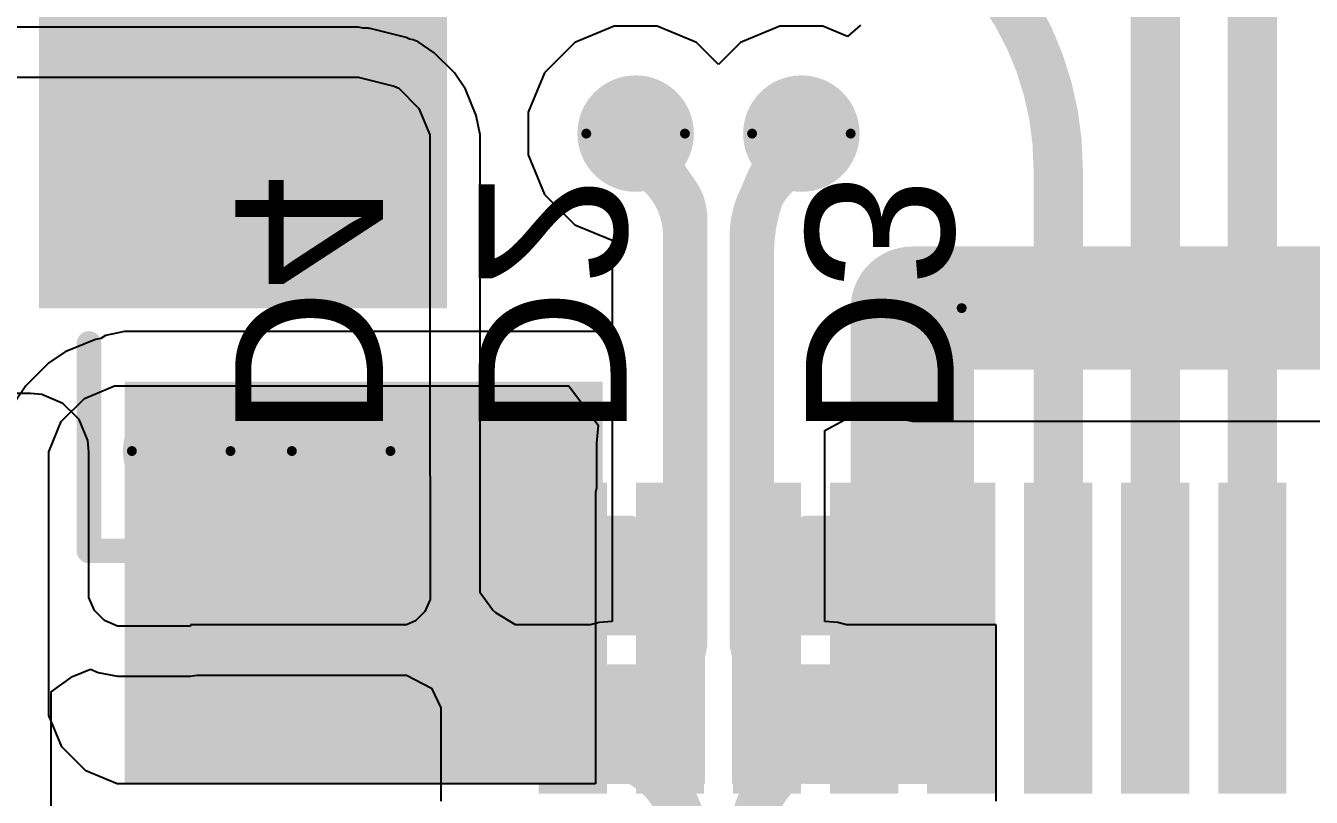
# Model space of a CAD drawing. Header units: inches. Extents: x -0.05 to 7.01, y -0.08 to 1.98.
# Drawn here: x 0.3116 to 0.5723, y 0.5979 to 0.7545 of the extents above; entities that cross this region are included whole.
import ezdxf

# ---------------------------------------------------------------- set-up
doc = ezdxf.new("R2010")
doc.units = ezdxf.units.IN
doc.header["$MEASUREMENT"] = 0
for name, color, linetype in [('Bottom Layer', 5, 'Continuous'), ('Bottom Overlay', 54, 'Continuous'), ('Bottom Paste', 16, 'Continuous'), ('Bottom Solder', 6, 'Continuous'), ('Drill Drawing', 1, 'Continuous'), ('Top Layer', 1, 'Continuous'), ('Top Overlay', 2, 'Continuous'), ('Top Paste', 8, 'Continuous'), ('Top Solder', 216, 'Continuous'), ('Via Holes', 16, 'Continuous')]:
    doc.layers.add(name, color=color, linetype=linetype)
doc.styles.add('Arial', font='', dxfattribs={"height": 0.2})
doc.styles.get('Arial').set_extended_font_data('Arial')

# ---------------------------------------------------------------- blocks, each defined once
blk = doc.blocks.new('HX0_5_10P_XJH2_0_043_2')
at = {"layer": 'Top Layer'}
for points in [[(-0.0541333, 0.080709), (-0.0442903, 0.080709), (-0.0442903, 0.021654), (-0.0541333, 0.021654)], [(-0.0344481, 0.0807089), (-0.0246051, 0.0807089), (-0.0246051, 0.0216539), (-0.0344481, 0.0216539)], [(-0.0147631, 0.0807089), (-0.0049201, 0.0807089), (-0.0049201, 0.0216539), (-0.0147631, 0.0216539)], [(0.0049218, 0.080709), (0.0147648, 0.080709), (0.0147648, 0.021654), (0.0049218, 0.021654)], [(0.0246069, 0.080709), (0.0344499, 0.080709), (0.0344499, 0.021654), (0.0246069, 0.021654)], [(0.0442919, 0.080709), (0.0541349, 0.080709), (0.0541349, 0.021654), (0.0442919, 0.021654)], [(0.0639769, 0.0807089), (0.0738199, 0.0807089), (0.0738199, 0.0216539), (0.0639769, 0.0216539)], [(0.0836619, 0.0807089), (0.0935049, 0.0807089), (0.0935049, 0.0216539), (0.0836619, 0.0216539)], [(0.1161395, -0.017717), (0.1948795, -0.017717), (0.1948795, -0.084646), (0.1161395, -0.084646)]]:
    blk.add_hatch(color=1, dxfattribs=at).paths.add_polyline_path(points)
at = {"layer": 'Top Paste'}
for points in [[(-0.0541333, 0.080709), (-0.0442903, 0.080709), (-0.0442903, 0.021654), (-0.0541333, 0.021654)], [(-0.0344481, 0.0807089), (-0.0246051, 0.0807089), (-0.0246051, 0.0216539), (-0.0344481, 0.0216539)], [(-0.0147631, 0.0807089), (-0.0049201, 0.0807089), (-0.0049201, 0.0216539), (-0.0147631, 0.0216539)], [(0.0049218, 0.080709), (0.0147648, 0.080709), (0.0147648, 0.021654), (0.0049218, 0.021654)], [(0.0246069, 0.080709), (0.0344499, 0.080709), (0.0344499, 0.021654), (0.0246069, 0.021654)], [(0.0442919, 0.080709), (0.0541349, 0.080709), (0.0541349, 0.021654), (0.0442919, 0.021654)], [(0.0639769, 0.0807089), (0.0738199, 0.0807089), (0.0738199, 0.0216539), (0.0639769, 0.0216539)], [(0.0836619, 0.0807089), (0.0935049, 0.0807089), (0.0935049, 0.0216539), (0.0836619, 0.0216539)], [(0.1161395, -0.017717), (0.1948795, -0.017717), (0.1948795, -0.084646), (0.1161395, -0.084646)]]:
    blk.add_hatch(color=8, dxfattribs=at).paths.add_polyline_path(points)
at = {"layer": 'Top Solder'}
for points in [[(-0.0561333, 0.082709), (-0.0422903, 0.082709), (-0.0422903, 0.019654), (-0.0561333, 0.019654)], [(-0.0364481, 0.0827089), (-0.0226051, 0.0827089), (-0.0226051, 0.0196539), (-0.0364481, 0.0196539)], [(-0.0167631, 0.0827089), (-0.0029201, 0.0827089), (-0.0029201, 0.0196539), (-0.0167631, 0.0196539)], [(0.0029218, 0.082709), (0.0167648, 0.082709), (0.0167648, 0.019654), (0.0029218, 0.019654)], [(0.0226069, 0.082709), (0.0364499, 0.082709), (0.0364499, 0.019654), (0.0226069, 0.019654)], [(0.0422919, 0.082709), (0.0561349, 0.082709), (0.0561349, 0.019654), (0.0422919, 0.019654)], [(0.0619769, 0.0827089), (0.0758199, 0.0827089), (0.0758199, 0.0196539), (0.0619769, 0.0196539)], [(0.0816619, 0.0827089), (0.0955049, 0.0827089), (0.0955049, 0.0196539), (0.0816619, 0.0196539)], [(0.1141395, -0.015717), (0.1968795, -0.015717), (0.1968795, -0.086646), (0.1141395, -0.086646)]]:
    blk.add_hatch(color=216, dxfattribs=at).paths.add_polyline_path(points)
at = {"layer": 'Top Overlay'}
for points in [[(0.1161396, 0.0571816, 0.01, 0.01, 0), (0.1101394, 0.0511814, 0.01, 0.01, 0)], [(0.1161396, 0.0571816, 0.01, 0.01, 0), (0.1161396, 0.0451814, 0.01, 0.01, 0)], [(0.1161396, 0.0451814, 0.01, 0.01, 0), (0.1101394, 0.0511814, 0.01, 0.01, 0)], [(0.1867285, 0.0334625, 0.005, 0.005, 0), (0.1045745, 0.0334625, 0.005, 0.005, 0)], [(0.1867285, 0.0334625, 0.005, 0.005, 0), (0.1867285, -0.0086175, 0.005, 0.005, 0)]]:
    blk.add_lwpolyline(points, format="xyseb", dxfattribs=at)
for points in [[(0.1136396, 0.0571816, 0.005, 0.005, 1), (0.1186396, 0.0571816, 0.005, 0.005, 1)], [(0.1136396, 0.0571816, 0.005, 0.005, 1), (0.1186396, 0.0571816, 0.005, 0.005, 1)], [(0.1076394, 0.0511814, 0.005, 0.005, 1), (0.1126394, 0.0511814, 0.005, 0.005, 1)], [(0.1076394, 0.0511814, 0.005, 0.005, 1), (0.1126394, 0.0511814, 0.005, 0.005, 1)], [(0.1136396, 0.0451814, 0.005, 0.005, 1), (0.1186396, 0.0451814, 0.005, 0.005, 1)], [(0.1136396, 0.0451814, 0.005, 0.005, 1), (0.1186396, 0.0451814, 0.005, 0.005, 1)], [(0.1033245, 0.0334625, 0.0025, 0.0025, 1), (0.1058245, 0.0334625, 0.0025, 0.0025, 1)], [(0.1854785, 0.0334625, 0.0025, 0.0025, 1), (0.1879785, 0.0334625, 0.0025, 0.0025, 1)], [(0.1854785, 0.0334625, 0.0025, 0.0025, 1), (0.1879785, 0.0334625, 0.0025, 0.0025, 1)], [(0.1854785, -0.0086175, 0.0025, 0.0025, 1), (0.1879785, -0.0086175, 0.0025, 0.0025, 1)]]:
    blk.add_lwpolyline(points, format="xyseb", close=True, dxfattribs=at)
blk = doc.blocks.new('DFN1006_2L__B__D____________B_11')
at = {"layer": 'Bottom Layer'}
for points in [[(-0.020669, 0.0137795), (-0.004921, 0.0137795), (-0.004921, -0.0137795), (-0.020669, -0.0137795)], [(0.0049211, 0.0137795), (0.0206691, 0.0137795), (0.0206691, -0.0137795), (0.0049211, -0.0137795)]]:
    blk.add_hatch(color=5, dxfattribs=at).paths.add_polyline_path(points)
at = {"layer": 'Bottom Paste'}
for points in [[(-0.020669, 0.0137795), (-0.004921, 0.0137795), (-0.004921, -0.0137795), (-0.020669, -0.0137795)], [(0.0049211, 0.0137795), (0.0206691, 0.0137795), (0.0206691, -0.0137795), (0.0049211, -0.0137795)]]:
    blk.add_hatch(color=16, dxfattribs=at).paths.add_polyline_path(points)
at = {"layer": 'Bottom Solder'}
for points in [[(-0.022669, 0.0157795), (-0.002921, 0.0157795), (-0.002921, -0.0157795), (-0.022669, -0.0157795)], [(0.0029211, 0.0157795), (0.0226691, 0.0157795), (0.0226691, -0.0157795), (0.0029211, -0.0157795)]]:
    blk.add_hatch(color=6, dxfattribs=at).paths.add_polyline_path(points)
at = {"layer": 'Bottom Overlay'}
for points in [[(-0.0208001, 0.018471, 0.005, 0.005, 0), (-0.024738, 0.014533, 0.005, 0.005, 0)], [(-0.0208001, 0.018471, 0.005, 0.005, 0), (-0.01, 0.018471, 0.005, 0.005, 0)], [(0.0099999, 0.018471, 0.005, 0.005, 0), (0.0208, 0.018471, 0.005, 0.005, 0)], [(0.0208, 0.018471, 0.005, 0.005, 0), (0.0247381, 0.014533, 0.005, 0.005, 0)], [(-0.024738, 0.014533, 0.005, 0.005, 0), (-0.024738, -0.014533, 0.005, 0.005, 0)], [(0.0247381, 0.014533, 0.005, 0.005, 0), (0.0247381, -0.014533, 0.005, 0.005, 0)], [(-0.024738, -0.014533, 0.005, 0.005, 0), (-0.0208001, -0.018471, 0.005, 0.005, 0)], [(0.0247381, -0.014533, 0.005, 0.005, 0), (0.0208, -0.018471, 0.005, 0.005, 0)], [(-0.0208001, -0.018471, 0.005, 0.005, 0), (-0.0196201, -0.018471, 0.005, 0.005, 0)], [(-0.0196201, -0.018471, 0.005, 0.005, 0), (-0.01, -0.018471, 0.005, 0.005, 0)], [(0.0099999, -0.018471, 0.005, 0.005, 0), (0.01962, -0.018471, 0.005, 0.005, 0)], [(0.01962, -0.018471, 0.005, 0.005, 0), (0.0208, -0.018471, 0.005, 0.005, 0)]]:
    blk.add_lwpolyline(points, format="xyseb", dxfattribs=at)
for points in [[(-0.0220501, 0.018471, 0.0025, 0.0025, 1), (-0.0195501, 0.018471, 0.0025, 0.0025, 1)], [(-0.0220501, 0.018471, 0.0025, 0.0025, 1), (-0.0195501, 0.018471, 0.0025, 0.0025, 1)], [(-0.01125, 0.018471, 0.0025, 0.0025, 1), (-0.00875, 0.018471, 0.0025, 0.0025, 1)], [(0.0087499, 0.018471, 0.0025, 0.0025, 1), (0.0112499, 0.018471, 0.0025, 0.0025, 1)], [(0.01955, 0.018471, 0.0025, 0.0025, 1), (0.02205, 0.018471, 0.0025, 0.0025, 1)], [(0.01955, 0.018471, 0.0025, 0.0025, 1), (0.02205, 0.018471, 0.0025, 0.0025, 1)], [(-0.025988, 0.014533, 0.0025, 0.0025, 1), (-0.023488, 0.014533, 0.0025, 0.0025, 1)], [(-0.025988, 0.014533, 0.0025, 0.0025, 1), (-0.023488, 0.014533, 0.0025, 0.0025, 1)], [(0.0234881, 0.014533, 0.0025, 0.0025, 1), (0.0259881, 0.014533, 0.0025, 0.0025, 1)], [(0.0234881, 0.014533, 0.0025, 0.0025, 1), (0.0259881, 0.014533, 0.0025, 0.0025, 1)], [(-0.025988, -0.014533, 0.0025, 0.0025, 1), (-0.023488, -0.014533, 0.0025, 0.0025, 1)], [(-0.025988, -0.014533, 0.0025, 0.0025, 1), (-0.023488, -0.014533, 0.0025, 0.0025, 1)], [(0.0234881, -0.014533, 0.0025, 0.0025, 1), (0.0259881, -0.014533, 0.0025, 0.0025, 1)], [(0.0234881, -0.014533, 0.0025, 0.0025, 1), (0.0259881, -0.014533, 0.0025, 0.0025, 1)], [(-0.0220501, -0.018471, 0.0025, 0.0025, 1), (-0.0195501, -0.018471, 0.0025, 0.0025, 1)], [(-0.0220501, -0.018471, 0.0025, 0.0025, 1), (-0.0195501, -0.018471, 0.0025, 0.0025, 1)], [(-0.0208701, -0.018471, 0.0025, 0.0025, 1), (-0.0183701, -0.018471, 0.0025, 0.0025, 1)], [(-0.0208701, -0.018471, 0.0025, 0.0025, 1), (-0.0183701, -0.018471, 0.0025, 0.0025, 1)], [(-0.01125, -0.018471, 0.0025, 0.0025, 1), (-0.00875, -0.018471, 0.0025, 0.0025, 1)], [(0.0087499, -0.018471, 0.0025, 0.0025, 1), (0.0112499, -0.018471, 0.0025, 0.0025, 1)], [(0.01837, -0.018471, 0.0025, 0.0025, 1), (0.02087, -0.018471, 0.0025, 0.0025, 1)], [(0.01837, -0.018471, 0.0025, 0.0025, 1), (0.02087, -0.018471, 0.0025, 0.0025, 1)], [(0.01955, -0.018471, 0.0025, 0.0025, 1), (0.02205, -0.018471, 0.0025, 0.0025, 1)], [(0.01955, -0.018471, 0.0025, 0.0025, 1), (0.02205, -0.018471, 0.0025, 0.0025, 1)]]:
    blk.add_lwpolyline(points, format="xyseb", close=True, dxfattribs=at)
blk = doc.blocks.new('DFN1006_2L__B__D____________B_12')
at = {"layer": 'Bottom Layer'}
for points in [[(-0.020669, 0.0137795), (-0.004921, 0.0137795), (-0.004921, -0.0137795), (-0.020669, -0.0137795)], [(0.004921, 0.0137795), (0.020669, 0.0137795), (0.020669, -0.0137795), (0.004921, -0.0137795)]]:
    blk.add_hatch(color=5, dxfattribs=at).paths.add_polyline_path(points)
at = {"layer": 'Bottom Paste'}
for points in [[(-0.020669, 0.0137795), (-0.004921, 0.0137795), (-0.004921, -0.0137795), (-0.020669, -0.0137795)], [(0.004921, 0.0137795), (0.020669, 0.0137795), (0.020669, -0.0137795), (0.004921, -0.0137795)]]:
    blk.add_hatch(color=16, dxfattribs=at).paths.add_polyline_path(points)
at = {"layer": 'Bottom Solder'}
for points in [[(-0.022669, 0.0157795), (-0.002921, 0.0157795), (-0.002921, -0.0157795), (-0.022669, -0.0157795)], [(0.002921, 0.0157795), (0.022669, 0.0157795), (0.022669, -0.0157795), (0.002921, -0.0157795)]]:
    blk.add_hatch(color=6, dxfattribs=at).paths.add_polyline_path(points)
at = {"layer": 'Bottom Overlay'}
for points in [[(-0.024738, 0.014533, 0.005, 0.005, 0), (-0.0208, 0.018471, 0.005, 0.005, 0)], [(-0.01, 0.018471, 0.005, 0.005, 0), (-0.0208, 0.018471, 0.005, 0.005, 0)], [(0.0208, 0.018471, 0.005, 0.005, 0), (0.01, 0.018471, 0.005, 0.005, 0)], [(0.024738, 0.014533, 0.005, 0.005, 0), (0.0208, 0.018471, 0.005, 0.005, 0)], [(-0.024738, -0.014533, 0.005, 0.005, 0), (-0.024738, 0.014533, 0.005, 0.005, 0)], [(0.024738, -0.014533, 0.005, 0.005, 0), (0.024738, 0.014533, 0.005, 0.005, 0)], [(-0.0208, -0.018471, 0.005, 0.005, 0), (-0.024738, -0.014533, 0.005, 0.005, 0)], [(0.0208, -0.018471, 0.005, 0.005, 0), (0.024738, -0.014533, 0.005, 0.005, 0)], [(-0.01962, -0.018471, 0.005, 0.005, 0), (-0.0208, -0.018471, 0.005, 0.005, 0)], [(-0.01, -0.018471, 0.005, 0.005, 0), (-0.01962, -0.018471, 0.005, 0.005, 0)], [(0.01962, -0.018471, 0.005, 0.005, 0), (0.01, -0.018471, 0.005, 0.005, 0)], [(0.0208, -0.018471, 0.005, 0.005, 0), (0.01962, -0.018471, 0.005, 0.005, 0)]]:
    blk.add_lwpolyline(points, format="xyseb", dxfattribs=at)
for points in [[(-0.02205, 0.018471, 0.0025, 0.0025, 1), (-0.01955, 0.018471, 0.0025, 0.0025, 1)], [(-0.02205, 0.018471, 0.0025, 0.0025, 1), (-0.01955, 0.018471, 0.0025, 0.0025, 1)], [(-0.01125, 0.018471, 0.0025, 0.0025, 1), (-0.00875, 0.018471, 0.0025, 0.0025, 1)], [(0.00875, 0.018471, 0.0025, 0.0025, 1), (0.01125, 0.018471, 0.0025, 0.0025, 1)], [(0.01955, 0.018471, 0.0025, 0.0025, 1), (0.02205, 0.018471, 0.0025, 0.0025, 1)], [(0.01955, 0.018471, 0.0025, 0.0025, 1), (0.02205, 0.018471, 0.0025, 0.0025, 1)], [(-0.025988, 0.014533, 0.0025, 0.0025, 1), (-0.023488, 0.014533, 0.0025, 0.0025, 1)], [(-0.025988, 0.014533, 0.0025, 0.0025, 1), (-0.023488, 0.014533, 0.0025, 0.0025, 1)], [(0.023488, 0.014533, 0.0025, 0.0025, 1), (0.025988, 0.014533, 0.0025, 0.0025, 1)], [(0.023488, 0.014533, 0.0025, 0.0025, 1), (0.025988, 0.014533, 0.0025, 0.0025, 1)], [(-0.025988, -0.014533, 0.0025, 0.0025, 1), (-0.023488, -0.014533, 0.0025, 0.0025, 1)], [(-0.025988, -0.014533, 0.0025, 0.0025, 1), (-0.023488, -0.014533, 0.0025, 0.0025, 1)], [(0.023488, -0.014533, 0.0025, 0.0025, 1), (0.025988, -0.014533, 0.0025, 0.0025, 1)], [(0.023488, -0.014533, 0.0025, 0.0025, 1), (0.025988, -0.014533, 0.0025, 0.0025, 1)], [(-0.02205, -0.018471, 0.0025, 0.0025, 1), (-0.01955, -0.018471, 0.0025, 0.0025, 1)], [(-0.02205, -0.018471, 0.0025, 0.0025, 1), (-0.01955, -0.018471, 0.0025, 0.0025, 1)], [(-0.02087, -0.018471, 0.0025, 0.0025, 1), (-0.01837, -0.018471, 0.0025, 0.0025, 1)], [(-0.02087, -0.018471, 0.0025, 0.0025, 1), (-0.01837, -0.018471, 0.0025, 0.0025, 1)], [(-0.01125, -0.018471, 0.0025, 0.0025, 1), (-0.00875, -0.018471, 0.0025, 0.0025, 1)], [(0.00875, -0.018471, 0.0025, 0.0025, 1), (0.01125, -0.018471, 0.0025, 0.0025, 1)], [(0.01837, -0.018471, 0.0025, 0.0025, 1), (0.02087, -0.018471, 0.0025, 0.0025, 1)], [(0.01837, -0.018471, 0.0025, 0.0025, 1), (0.02087, -0.018471, 0.0025, 0.0025, 1)], [(0.01955, -0.018471, 0.0025, 0.0025, 1), (0.02205, -0.018471, 0.0025, 0.0025, 1)], [(0.01955, -0.018471, 0.0025, 0.0025, 1), (0.02205, -0.018471, 0.0025, 0.0025, 1)]]:
    blk.add_lwpolyline(points, format="xyseb", close=True, dxfattribs=at)
blk = doc.blocks.new('DFN1006_2L__B__D____________B_13')
at = {"layer": 'Bottom Layer'}
for points in [[(-0.020669, 0.0137795), (-0.004921, 0.0137795), (-0.004921, -0.0137795), (-0.020669, -0.0137795)], [(0.004921, 0.0137795), (0.020669, 0.0137795), (0.020669, -0.0137795), (0.004921, -0.0137795)]]:
    blk.add_hatch(color=5, dxfattribs=at).paths.add_polyline_path(points)
at = {"layer": 'Bottom Paste'}
for points in [[(-0.020669, 0.0137795), (-0.004921, 0.0137795), (-0.004921, -0.0137795), (-0.020669, -0.0137795)], [(0.004921, 0.0137795), (0.020669, 0.0137795), (0.020669, -0.0137795), (0.004921, -0.0137795)]]:
    blk.add_hatch(color=16, dxfattribs=at).paths.add_polyline_path(points)
at = {"layer": 'Bottom Solder'}
for points in [[(-0.022669, 0.0157795), (-0.002921, 0.0157795), (-0.002921, -0.0157795), (-0.022669, -0.0157795)], [(0.002921, 0.0157795), (0.022669, 0.0157795), (0.022669, -0.0157795), (0.002921, -0.0157795)]]:
    blk.add_hatch(color=6, dxfattribs=at).paths.add_polyline_path(points)
at = {"layer": 'Bottom Overlay'}
for points in [[(-0.024738, 0.014533, 0.005, 0.005, 0), (-0.0208, 0.018471, 0.005, 0.005, 0)], [(-0.01, 0.018471, 0.005, 0.005, 0), (-0.0208, 0.018471, 0.005, 0.005, 0)], [(0.0208, 0.018471, 0.005, 0.005, 0), (0.01, 0.018471, 0.005, 0.005, 0)], [(0.024738, 0.014533, 0.005, 0.005, 0), (0.0208, 0.018471, 0.005, 0.005, 0)], [(-0.024738, -0.014533, 0.005, 0.005, 0), (-0.024738, 0.014533, 0.005, 0.005, 0)], [(0.024738, -0.014533, 0.005, 0.005, 0), (0.024738, 0.014533, 0.005, 0.005, 0)], [(-0.0208, -0.018471, 0.005, 0.005, 0), (-0.024738, -0.014533, 0.005, 0.005, 0)], [(0.0208, -0.018471, 0.005, 0.005, 0), (0.024738, -0.014533, 0.005, 0.005, 0)], [(-0.01962, -0.018471, 0.005, 0.005, 0), (-0.0208, -0.018471, 0.005, 0.005, 0)], [(-0.01, -0.018471, 0.005, 0.005, 0), (-0.01962, -0.018471, 0.005, 0.005, 0)], [(0.01962, -0.018471, 0.005, 0.005, 0), (0.01, -0.018471, 0.005, 0.005, 0)], [(0.0208, -0.018471, 0.005, 0.005, 0), (0.01962, -0.018471, 0.005, 0.005, 0)]]:
    blk.add_lwpolyline(points, format="xyseb", dxfattribs=at)
for points in [[(-0.02205, 0.018471, 0.0025, 0.0025, 1), (-0.01955, 0.018471, 0.0025, 0.0025, 1)], [(-0.02205, 0.018471, 0.0025, 0.0025, 1), (-0.01955, 0.018471, 0.0025, 0.0025, 1)], [(-0.01125, 0.018471, 0.0025, 0.0025, 1), (-0.00875, 0.018471, 0.0025, 0.0025, 1)], [(0.00875, 0.018471, 0.0025, 0.0025, 1), (0.01125, 0.018471, 0.0025, 0.0025, 1)], [(0.01955, 0.018471, 0.0025, 0.0025, 1), (0.02205, 0.018471, 0.0025, 0.0025, 1)], [(0.01955, 0.018471, 0.0025, 0.0025, 1), (0.02205, 0.018471, 0.0025, 0.0025, 1)], [(-0.025988, 0.014533, 0.0025, 0.0025, 1), (-0.023488, 0.014533, 0.0025, 0.0025, 1)], [(-0.025988, 0.014533, 0.0025, 0.0025, 1), (-0.023488, 0.014533, 0.0025, 0.0025, 1)], [(0.023488, 0.014533, 0.0025, 0.0025, 1), (0.025988, 0.014533, 0.0025, 0.0025, 1)], [(0.023488, 0.014533, 0.0025, 0.0025, 1), (0.025988, 0.014533, 0.0025, 0.0025, 1)], [(-0.025988, -0.014533, 0.0025, 0.0025, 1), (-0.023488, -0.014533, 0.0025, 0.0025, 1)], [(-0.025988, -0.014533, 0.0025, 0.0025, 1), (-0.023488, -0.014533, 0.0025, 0.0025, 1)], [(0.023488, -0.014533, 0.0025, 0.0025, 1), (0.025988, -0.014533, 0.0025, 0.0025, 1)], [(0.023488, -0.014533, 0.0025, 0.0025, 1), (0.025988, -0.014533, 0.0025, 0.0025, 1)], [(-0.02205, -0.018471, 0.0025, 0.0025, 1), (-0.01955, -0.018471, 0.0025, 0.0025, 1)], [(-0.02205, -0.018471, 0.0025, 0.0025, 1), (-0.01955, -0.018471, 0.0025, 0.0025, 1)], [(-0.02087, -0.018471, 0.0025, 0.0025, 1), (-0.01837, -0.018471, 0.0025, 0.0025, 1)], [(-0.02087, -0.018471, 0.0025, 0.0025, 1), (-0.01837, -0.018471, 0.0025, 0.0025, 1)], [(-0.01125, -0.018471, 0.0025, 0.0025, 1), (-0.00875, -0.018471, 0.0025, 0.0025, 1)], [(0.00875, -0.018471, 0.0025, 0.0025, 1), (0.01125, -0.018471, 0.0025, 0.0025, 1)], [(0.01837, -0.018471, 0.0025, 0.0025, 1), (0.02087, -0.018471, 0.0025, 0.0025, 1)], [(0.01837, -0.018471, 0.0025, 0.0025, 1), (0.02087, -0.018471, 0.0025, 0.0025, 1)], [(0.01955, -0.018471, 0.0025, 0.0025, 1), (0.02205, -0.018471, 0.0025, 0.0025, 1)], [(0.01955, -0.018471, 0.0025, 0.0025, 1), (0.02205, -0.018471, 0.0025, 0.0025, 1)]]:
    blk.add_lwpolyline(points, format="xyseb", close=True, dxfattribs=at)

msp = doc.modelspace()

# ---------------------------------------------------------------- hatches: boundary and pattern name
at = {"layer": 'Bottom Layer'}
h = msp.add_hatch(color=5, dxfattribs=at)
edge = h.paths.add_edge_path()
edge.add_arc((0.4352721, 0.73258), 0.011811, 0, 360)
h = msp.add_hatch(color=5, dxfattribs=at)
edge = h.paths.add_edge_path()
edge.add_arc((0.4688941, 0.73258), 0.011811, 0, 360)
h = msp.add_hatch(color=5, dxfattribs=at)
edge = h.paths.add_edge_path()
edge.add_arc((0.491401, 0.6971777), 0.011811, 0, 360)
h = msp.add_hatch(color=5, dxfattribs=at)
edge = h.paths.add_edge_path()
edge.add_arc((0.3431148, 0.6681814), 0.011811, 0, 360)
h = msp.add_hatch(color=5, dxfattribs=at)
edge = h.paths.add_edge_path()
edge.add_arc((0.3755564, 0.6681814), 0.011811, 0, 360)
at = {"layer": 'Top Layer'}
h = msp.add_hatch(color=1, dxfattribs=at)
edge = h.paths.add_edge_path()
edge.add_arc((0.4352721, 0.73258), 0.011811, 0, 360)
h = msp.add_hatch(color=1, dxfattribs=at)
edge = h.paths.add_edge_path()
edge.add_arc((0.4688941, 0.73258), 0.011811, 0, 360)
h = msp.add_hatch(color=1, dxfattribs=at)
edge = h.paths.add_edge_path()
edge.add_arc((0.491401, 0.6971777), 0.011811, 0, 360)
for points in [[(0.3316304, 0.6006896), (0.4285748, 0.6006896), (0.4285748, 0.682223), (0.3316304, 0.682223)], [(0.416518, 0.6006896), (0.4285748, 0.6006896), (0.4285748, 0.6597446), (0.416518, 0.6597446)], [(0.4373191, 0.6006896), (0.4493355, 0.6006896), (0.4493355, 0.6597446), (0.4373191, 0.6597446)], [(0.4373191, 0.6006896), (0.4471621, 0.6006896), (0.4471621, 0.6597446), (0.4373191, 0.6597446)], [(0.4668471, 0.6597445), (0.4548307, 0.6597445), (0.4548307, 0.6006895), (0.4668471, 0.6006895)], [(0.4816107, 0.6006895), (0.5012957, 0.6006895), (0.5012957, 0.6462169), (0.4816107, 0.6462169)]]:
    msp.add_hatch(color=1, dxfattribs=at).paths.add_polyline_path(points)
h = msp.add_hatch(color=1, dxfattribs=at)
edge = h.paths.add_edge_path()
edge.add_arc((0.3431148, 0.6681814), 0.011811, 0, 360)
h = msp.add_hatch(color=1, dxfattribs=at)
edge = h.paths.add_edge_path()
edge.add_arc((0.3755564, 0.6681814), 0.011811, 0, 360)
at = {"layer": 'Via Holes'}
h = msp.add_hatch(color=7, dxfattribs=at)
edge = h.paths.add_edge_path()
edge.add_arc((0.4352721, 0.73258), 0.0059055, 0, 360)
h = msp.add_hatch(color=7, dxfattribs=at)
edge = h.paths.add_edge_path()
edge.add_arc((0.4688941, 0.73258), 0.0059055, 0, 360)
h = msp.add_hatch(color=7, dxfattribs=at)
edge = h.paths.add_edge_path()
edge.add_arc((0.491401, 0.6971777), 0.0059055, 0, 360)
h = msp.add_hatch(color=7, dxfattribs=at)
edge = h.paths.add_edge_path()
edge.add_arc((0.3431148, 0.6681814), 0.0059055, 0, 360)
h = msp.add_hatch(color=7, dxfattribs=at)
edge = h.paths.add_edge_path()
edge.add_arc((0.3755564, 0.6681814), 0.0059055, 0, 360)

# ---------------------------------------------------------------- linework, layer by layer
at = {"layer": 'Bottom Layer'}
for p, q in [((0.3789997, 0.7541959), (0.246612, 0.7541959)), ((0.3799898, 0.753999), (0.3789997, 0.7541959)), ((0.3809993, 0.7539979), (0.3799898, 0.753999)), ((0.3812251, 0.7539041), (0.3809993, 0.7539979)), ((0.3814694, 0.7538923), (0.3812251, 0.7539041)), ((0.3887495, 0.7520754), (0.3814694, 0.7538923)), ((0.4309336, 0.754391), (0.4229172, 0.7510705)), ((0.4396106, 0.754391), (0.4309336, 0.754391)), ((0.447627, 0.7510705), (0.4396106, 0.754391)), ((0.4645556, 0.754391), (0.4565392, 0.7510705)), ((0.4732326, 0.754391), (0.4645556, 0.754391)), ((0.478266, 0.7523061), (0.4732326, 0.754391)), ((0.4808621, 0.7545474), (0.478266, 0.7523061)), ((0.3894371, 0.7517509), (0.3887495, 0.7520754)), ((0.3901823, 0.7516027), (0.3894371, 0.7517509)), ((0.3911428, 0.7512049), (0.3901823, 0.7516027)), ((0.3944506, 0.7489947), (0.3911428, 0.7512049)), ((0.4229172, 0.7510705), (0.4167816, 0.7449349)), ((0.4520831, 0.7466144), (0.447627, 0.7510705)), ((0.4565392, 0.7510705), (0.4520831, 0.7466144)), ((0.3985432, 0.7449021), (0.3944506, 0.7489947)), ((0.246612, 0.744), (0.3789997, 0.744)), ((0.3789997, 0.744), (0.3789999, 0.7439997)), ((0.3789999, 0.7439997), (0.379, 0.7439998)), ((0.379, 0.7439998), (0.3790005, 0.7439998)), ((0.3790005, 0.7439998), (0.3862806, 0.7421829)), ((0.4007533, 0.7415944), (0.3985432, 0.7449021)), ((0.4167816, 0.7449349), (0.4134611, 0.7369185)), ((0.3862806, 0.7421829), (0.387241, 0.7417851)), ((0.387241, 0.7417851), (0.3913335, 0.7376926)), ((0.4029682, 0.7362469), (0.4007533, 0.7415944)), ((0.3913335, 0.7376926), (0.3935483, 0.7323454)), ((0.4037442, 0.7323453), (0.4029682, 0.7362469)), ((0.4134611, 0.7369185), (0.4134611, 0.7282415)), ((0.3935483, 0.7323454), (0.3935482, 0.7294515)), ((0.4037441, 0.7294511), (0.4037442, 0.7323453)), ((0.3935482, 0.7294515), (0.3935484, 0.6867789)), ((0.4037443, 0.6867842), (0.4037441, 0.7294511)), ((0.4134611, 0.7282415), (0.4167816, 0.7202251)), ((0.4167816, 0.7202251), (0.4229172, 0.7140895)), ((0.4229172, 0.7140895), (0.430549, 0.7109283)), ((0.430549, 0.7109283), (0.430549, 0.6335759)), ((0.3935484, 0.6867789), (0.3935732, 0.6394262)), ((0.4037691, 0.6394316), (0.4037443, 0.6867842)), ((0.3125266, 0.6798596), (0.2496729, 0.6798598)), ((0.3148451, 0.6796314), (0.3125266, 0.6798596)), ((0.319129, 0.677857), (0.3148451, 0.6796314)), ((0.3218673, 0.6751188), (0.319129, 0.677857)), ((0.4736172, 0.6723784), (0.4816172, 0.6766545)), ((0.4816172, 0.6766545), (0.4826219, 0.6759832)), ((0.4826219, 0.6759832), (0.491401, 0.6742369)), ((0.3224078, 0.6745785), (0.3218673, 0.6751188)), ((0.3224084, 0.6745766), (0.3224078, 0.6745785)), ((0.3241822, 0.6702944), (0.3224084, 0.6745766)), ((0.491401, 0.6742369), (0.9023364, 0.6742369)), ((0.3244101, 0.6679782), (0.3241822, 0.6702944)), ((0.4736172, 0.6335759), (0.4736172, 0.6723784)), ((0.3244108, 0.667976), (0.3244101, 0.6679782)), ((0.3244105, 0.6679758), (0.3244108, 0.667976)), ((0.3244105, 0.6384595), (0.3244105, 0.6679758)), ((0.3935732, 0.6394262), (0.3935732, 0.6380834)), ((0.4062161, 0.6359335), (0.4037691, 0.6394316)), ((0.3255096, 0.6358059), (0.3244105, 0.6384595)), ((0.3935732, 0.6380834), (0.3925455, 0.6356024)), ((0.3275406, 0.6337749), (0.3255096, 0.6358059)), ((0.3301942, 0.6326758), (0.3275406, 0.6337749)), ((0.3906465, 0.6337034), (0.388779, 0.6329299)), ((0.3925455, 0.6356024), (0.3906465, 0.6337034)), ((0.4068966, 0.6353356), (0.4062161, 0.6359335)), ((0.4109008, 0.63293), (0.4068966, 0.6353356)), ((0.430549, 0.6335759), (0.4278884, 0.6334052)), ((0.4762778, 0.6334052), (0.4736172, 0.6335759)), ((0.3449965, 0.6326758), (0.3301942, 0.6326758)), ((0.388779, 0.6329299), (0.3449965, 0.6329299)), ((0.3449965, 0.6329299), (0.3449965, 0.6326758)), ((0.4261052, 0.63293), (0.4109008, 0.63293)), ((0.4278884, 0.6334052), (0.4261052, 0.63293)), ((0.478061, 0.63293), (0.4762778, 0.6334052)), ((0.5083902, 0.63293), (0.478061, 0.63293)), ((0.5083902, 0.597182), (0.5083902, 0.63293)), ((0.3210416, 0.6224695), (0.3247377, 0.6238999)), ((0.3247377, 0.6238999), (0.3262926, 0.6232559)), ((0.3262926, 0.6232559), (0.3301942, 0.6224799)), ((0.3167377, 0.6193447), (0.3210416, 0.6224695)), ((0.3301942, 0.6224799), (0.3449965, 0.6224799)), ((0.3449965, 0.6224799), (0.346274, 0.622734)), ((0.346274, 0.622734), (0.3887789, 0.622734)), ((0.3887789, 0.622734), (0.3938435, 0.620106)), ((0.3167375, 0.5309685), (0.3167377, 0.6193447)), ((0.3938435, 0.620106), (0.3957761, 0.616106)), ((0.3957761, 0.616106), (0.3957761, 0.597182))]:
    msp.add_line(p, q, dxfattribs=at)
for points in [[(0.4352721, 0.73258, 0.009, 0.009, 0), (0.4437199, 0.7204429, 0.009, 0.009, 0)], [(0.4619706, 0.722633, 0.009, 0.009, -0.08890077362399898), (0.4688941, 0.73258, 0.009, 0.009, 0)], [(0.44372, 0.7204429, 0.009, 0.009, -0.15319519270159), (0.4453331, 0.7153015, 0.009, 0.009, 0)], [(0.4588331, 0.7082906, 0.009, 0.009, -0.1081000111706973), (0.4619706, 0.722633, 0.009, 0.009, 0)], [(0.4453331, 0.6299924, 0.009, 0.009, 0), (0.4453331, 0.7153015, 0.009, 0.009, 0)], [(0.4588331, 0.6299924, 0.009, 0.009, 0), (0.4588331, 0.7082906, 0.009, 0.009, 0)], [(0.491401, 0.6971777, 0.025, 0.025, 0), (0.9023364, 0.6971777, 0.025, 0.025, 0)], [(0.4453331, 0.6292119, 0.009, 0.009, -0.3409431421319257), (0.4351797, 0.6190586, 0.009, 0.009, 0)], [(0.4453331, 0.6292119, 0.009, 0.009, 0), (0.4453331, 0.6299912, 0.009, 0.009, 0)], [(0.4453332, 0.6299924, 0.009, 0.009, -3.333333314805565e-05), (0.4453332, 0.6299912, 0.009, 0.009, 0)], [(0.4689866, 0.6190586, 0.009, 0.009, -0.3409431421319258), (0.4588332, 0.6292119, 0.009, 0.009, 0)], [(0.4288351, 0.6186514, 0.009, 0.009, 0), (0.4351797, 0.6190585, 0.009, 0.009, 0)], [(0.4689866, 0.6190585, 0.009, 0.009, 0), (0.4753312, 0.6186514, 0.009, 0.009, 0)], [(0.4805379, 0.6134231, 0.009, 0.009, 0), (0.4846107, 0.616056, 0.009, 0.009, 0)], [(0.4195555, 0.6153149, 0.009, 0.009, 0), (0.4236283, 0.612682, 0.009, 0.009, 0)], [(0.4236283, 0.612682, 0.009, 0.009, 0), (0.4371616, 0.6039334, 0.009, 0.009, 0)], [(0.4670046, 0.6046745, 0.009, 0.009, 0), (0.4805379, 0.6134231, 0.009, 0.009, 0)], [(0.4371616, 0.6039334, 0.009, 0.009, -0.2375756835814943), (0.4453331, 0.589985, 0.009, 0.009, 0)], [(0.4588331, 0.5907261, 0.009, 0.009, -0.2375756835814943), (0.4670046, 0.6046745, 0.009, 0.009, 0)]]:
    msp.add_lwpolyline(points, format="xyseb", dxfattribs=at)
for points in [[(0.4330221, 0.73258, 0.0045, 0.0045, 1), (0.4375221, 0.73258, 0.0045, 0.0045, 1)], [(0.4666441, 0.73258, 0.0045, 0.0045, 1), (0.4711441, 0.73258, 0.0045, 0.0045, 1)], [(0.4414699, 0.7204429, 0.0045, 0.0045, 1), (0.4459699, 0.7204429, 0.0045, 0.0045, 1)], [(0.44147, 0.7204429, 0.0045, 0.0045, 1), (0.44597, 0.7204429, 0.0045, 0.0045, 1)], [(0.4597206, 0.722633, 0.0045, 0.0045, 1), (0.4642206, 0.722633, 0.0045, 0.0045, 1)], [(0.4597206, 0.722633, 0.0045, 0.0045, 1), (0.4642206, 0.722633, 0.0045, 0.0045, 1)], [(0.4430831, 0.7153015, 0.0045, 0.0045, 1), (0.4475831, 0.7153015, 0.0045, 0.0045, 1)], [(0.4430831, 0.7153015, 0.0045, 0.0045, 1), (0.4475831, 0.7153015, 0.0045, 0.0045, 1)], [(0.4565831, 0.7082906, 0.0045, 0.0045, 1), (0.4610831, 0.7082906, 0.0045, 0.0045, 1)], [(0.4565831, 0.7082906, 0.0045, 0.0045, 1), (0.4610831, 0.7082906, 0.0045, 0.0045, 1)], [(0.485151, 0.6971777, 0.0125, 0.0125, 1), (0.497651, 0.6971777, 0.0125, 0.0125, 1)], [(0.4430831, 0.6299924, 0.0045, 0.0045, 1), (0.4475831, 0.6299924, 0.0045, 0.0045, 1)], [(0.4430831, 0.6299912, 0.0045, 0.0045, 1), (0.4475831, 0.6299912, 0.0045, 0.0045, 1)], [(0.4430831, 0.6292119, 0.0045, 0.0045, 1), (0.4475831, 0.6292119, 0.0045, 0.0045, 1)], [(0.4430831, 0.6292119, 0.0045, 0.0045, 1), (0.4475831, 0.6292119, 0.0045, 0.0045, 1)], [(0.4430832, 0.6299924, 0.0045, 0.0045, 1), (0.4475832, 0.6299924, 0.0045, 0.0045, 1)], [(0.4430832, 0.6299912, 0.0045, 0.0045, 1), (0.4475832, 0.6299912, 0.0045, 0.0045, 1)], [(0.4565831, 0.6299924, 0.0045, 0.0045, 1), (0.4610831, 0.6299924, 0.0045, 0.0045, 1)], [(0.4565832, 0.6292119, 0.0045, 0.0045, 1), (0.4610832, 0.6292119, 0.0045, 0.0045, 1)], [(0.4265851, 0.6186514, 0.0045, 0.0045, 1), (0.4310851, 0.6186514, 0.0045, 0.0045, 1)], [(0.4329297, 0.6190586, 0.0045, 0.0045, 1), (0.4374297, 0.6190586, 0.0045, 0.0045, 1)], [(0.4329297, 0.6190585, 0.0045, 0.0045, 1), (0.4374297, 0.6190585, 0.0045, 0.0045, 1)], [(0.4667366, 0.6190586, 0.0045, 0.0045, 1), (0.4712366, 0.6190586, 0.0045, 0.0045, 1)], [(0.4667366, 0.6190585, 0.0045, 0.0045, 1), (0.4712366, 0.6190585, 0.0045, 0.0045, 1)], [(0.4730812, 0.6186514, 0.0045, 0.0045, 1), (0.4775812, 0.6186514, 0.0045, 0.0045, 1)], [(0.4823607, 0.616056, 0.0045, 0.0045, 1), (0.4868607, 0.616056, 0.0045, 0.0045, 1)], [(0.4173055, 0.6153149, 0.0045, 0.0045, 1), (0.4218055, 0.6153149, 0.0045, 0.0045, 1)], [(0.4213783, 0.612682, 0.0045, 0.0045, 1), (0.4258783, 0.612682, 0.0045, 0.0045, 1)], [(0.4213783, 0.612682, 0.0045, 0.0045, 1), (0.4258783, 0.612682, 0.0045, 0.0045, 1)], [(0.4782879, 0.6134231, 0.0045, 0.0045, 1), (0.4827879, 0.6134231, 0.0045, 0.0045, 1)], [(0.4782879, 0.6134231, 0.0045, 0.0045, 1), (0.4827879, 0.6134231, 0.0045, 0.0045, 1)], [(0.4349116, 0.6039334, 0.0045, 0.0045, 1), (0.4394116, 0.6039334, 0.0045, 0.0045, 1)], [(0.4349116, 0.6039334, 0.0045, 0.0045, 1), (0.4394116, 0.6039334, 0.0045, 0.0045, 1)], [(0.4647546, 0.6046745, 0.0045, 0.0045, 1), (0.4692546, 0.6046745, 0.0045, 0.0045, 1)], [(0.4647546, 0.6046745, 0.0045, 0.0045, 1), (0.4692546, 0.6046745, 0.0045, 0.0045, 1)]]:
    msp.add_lwpolyline(points, format="xyseb", close=True, dxfattribs=at)
at = {"layer": 'Drill Drawing'}
for points in [[(0.4452721, 0.73258, 0.002, 0.002, 1), (0.4252721, 0.73258, 0.002, 0.002, 1)], [(0.4788941, 0.73258, 0.002, 0.002, 1), (0.4588941, 0.73258, 0.002, 0.002, 1)], [(0.4247721, 0.73258, 0.001, 0.001, 1), (0.4257721, 0.73258, 0.001, 0.001, 1)], [(0.4447721, 0.73258, 0.001, 0.001, 1), (0.4457721, 0.73258, 0.001, 0.001, 1)], [(0.4583941, 0.73258, 0.001, 0.001, 1), (0.4593941, 0.73258, 0.001, 0.001, 1)], [(0.4783941, 0.73258, 0.001, 0.001, 1), (0.4793941, 0.73258, 0.001, 0.001, 1)], [(0.501401, 0.6971777, 0.002, 0.002, 1), (0.481401, 0.6971777, 0.002, 0.002, 1)], [(0.480901, 0.6971777, 0.001, 0.001, 1), (0.481901, 0.6971777, 0.001, 0.001, 1)], [(0.500901, 0.6971777, 0.001, 0.001, 1), (0.501901, 0.6971777, 0.001, 0.001, 1)], [(0.3531148, 0.6681814, 0.002, 0.002, 1), (0.3331148, 0.6681814, 0.002, 0.002, 1)], [(0.3855564, 0.6681814, 0.002, 0.002, 1), (0.3655564, 0.6681814, 0.002, 0.002, 1)], [(0.3326148, 0.6681814, 0.001, 0.001, 1), (0.3336148, 0.6681814, 0.001, 0.001, 1)], [(0.3526148, 0.6681814, 0.001, 0.001, 1), (0.3536148, 0.6681814, 0.001, 0.001, 1)], [(0.3650564, 0.6681814, 0.001, 0.001, 1), (0.3660564, 0.6681814, 0.001, 0.001, 1)], [(0.3850564, 0.6681814, 0.001, 0.001, 1), (0.3860564, 0.6681814, 0.001, 0.001, 1)]]:
    msp.add_lwpolyline(points, format="xyseb", close=True, dxfattribs=at)
at = {"layer": 'Top Layer'}
for p, q in [((0.4309336, 0.754391), (0.4229172, 0.7510705)), ((0.4396106, 0.754391), (0.4309336, 0.754391)), ((0.447627, 0.7510705), (0.4396106, 0.754391)), ((0.4645556, 0.754391), (0.4565392, 0.7510705)), ((0.4732326, 0.754391), (0.4645556, 0.754391)), ((0.478266, 0.7523061), (0.4732326, 0.754391)), ((0.4808621, 0.7545474), (0.478266, 0.7523061)), ((0.4229172, 0.7510705), (0.4167816, 0.7449349)), ((0.4520831, 0.7466144), (0.447627, 0.7510705)), ((0.4565392, 0.7510705), (0.4520831, 0.7466144)), ((0.4167816, 0.7449349), (0.4134611, 0.7369185)), ((0.4134611, 0.7369185), (0.4134611, 0.7282415)), ((0.4134611, 0.7282415), (0.4167816, 0.7202251)), ((0.4167816, 0.7202251), (0.4229172, 0.7140895)), ((0.4229172, 0.7140895), (0.430549, 0.7109283)), ((0.430549, 0.7109283), (0.430549, 0.6940391)), ((0.430549, 0.6940391), (0.4285747, 0.6924189)), ((0.3268301, 0.6910425), (0.3257032, 0.6908183)), ((0.3277286, 0.6916428), (0.3268301, 0.6910425)), ((0.3316304, 0.6924189), (0.3277286, 0.6916428)), ((0.4285747, 0.6924189), (0.3316304, 0.6924189)), ((0.325703, 0.6908181), (0.3195805, 0.6882821)), ((0.3257032, 0.6908183), (0.325703, 0.6908181)), ((0.3162724, 0.6860718), (0.3115861, 0.6813855)), ((0.3195802, 0.688282), (0.3162724, 0.6860718)), ((0.3195805, 0.6882821), (0.3195802, 0.688282)), ((0.3115861, 0.6813855), (0.3093759, 0.6780777)), ((0.323482, 0.6788622), (0.329605, 0.6813985)), ((0.329605, 0.6813985), (0.4217018, 0.6813985)), ((0.4217018, 0.6813985), (0.4276889, 0.6733984)), ((0.3187957, 0.6741759), (0.323482, 0.6788622)), ((0.3162595, 0.6680529), (0.3187957, 0.6741759)), ((0.4276889, 0.6733984), (0.427319, 0.6697445)), ((0.3162595, 0.6145567), (0.3162595, 0.6680529)), ((0.427319, 0.6697445), (0.4273191, 0.6697445)), ((0.4273191, 0.6697445), (0.4273191, 0.6607295)), ((0.4273191, 0.6607295), (0.4271232, 0.6597446)), ((0.4271232, 0.6597446), (0.4271232, 0.6006896)), ((0.3188948, 0.6081944), (0.3162595, 0.6145567)), ((0.3237643, 0.6033249), (0.3188948, 0.6081944)), ((0.3301266, 0.6006896), (0.3237643, 0.6033249)), ((0.4271232, 0.6006896), (0.3301266, 0.6006896))]:
    msp.add_line(p, q, dxfattribs=at)
for points in [[(0.5603508, 0.630217, 0.01, 0.01, 0), (0.5603508, 0.8298109, 0.01, 0.01, 0)], [(0.5406656, 0.6302171, 0.01, 0.01, 0), (0.5406656, 0.7736652, 0.01, 0.01, 0)], [(0.5026493, 0.7697483, 0.01, 0.01, -0.198912367379658), (0.5209806, 0.7254926, 0.01, 0.01, 0)], [(0.4378087, 0.7264561, 0.009, 0.009, -0.198912367379658), (0.4352721, 0.73258, 0.009, 0.009, 0)], [(0.4688941, 0.73258, 0.009, 0.009, -0.198912367379658), (0.4663575, 0.7264561, 0.009, 0.009, 0)], [(0.4378087, 0.7264561, 0.009, 0.009, 0), (0.4403026, 0.7239622, 0.009, 0.009, 0)], [(0.4638636, 0.7239622, 0.009, 0.009, 0), (0.4663575, 0.7264561, 0.009, 0.009, 0)], [(0.5209806, 0.6302171, 0.01, 0.01, 0), (0.5209806, 0.7254926, 0.01, 0.01, 0)], [(0.4403026, 0.7239622, 0.009, 0.009, 0), (0.4403057, 0.7239591, 0.009, 0.009, 0)], [(0.4403026, 0.7239622, 0.009, 0.009, -6.321338599947718e-05), (0.4403057, 0.7239591, 0.009, 0.009, 0)], [(0.4403057, 0.7239591, 0.009, 0.009, -0.1988460295114675), (0.4453331, 0.7118175, 0.009, 0.009, 0)], [(0.4588331, 0.7118175, 0.009, 0.009, -0.1988460295114674), (0.4638605, 0.7239591, 0.009, 0.009, 0)], [(0.4638605, 0.7239591, 0.009, 0.009, 0), (0.4638636, 0.7239622, 0.009, 0.009, 0)], [(0.4638605, 0.7239591, 0.009, 0.009, -6.321338619124045e-05), (0.4638636, 0.7239622, 0.009, 0.009, 0)], [(0.4453331, 0.6601024, 0.009, 0.009, 0), (0.4453331, 0.7118175, 0.009, 0.009, 0)], [(0.4588331, 0.6601023, 0.009, 0.009, 0), (0.4588331, 0.7118175, 0.009, 0.009, 0)], [(0.491401, 0.6371838, 0.025, 0.025, 0), (0.491401, 0.6971777, 0.025, 0.025, 0)], [(0.4453331, 0.6601024, 0.009, 0.009, -0.198912367379658), (0.4437868, 0.6563693, 0.009, 0.009, 0)], [(0.4603794, 0.6563692, 0.009, 0.009, -0.198912367379658), (0.4588331, 0.6601023, 0.009, 0.009, 0)], [(0.4422406, 0.6526364, 0.009, 0.009, -0.198912367379632), (0.4437868, 0.6563693, 0.009, 0.009, 0)], [(0.4603794, 0.6563692, 0.009, 0.009, -0.1989123673796321), (0.4619256, 0.6526363, 0.009, 0.009, 0)], [(0.4422406, 0.6302171, 0.009, 0.009, 0), (0.4422406, 0.6526364, 0.009, 0.009, 0)], [(0.4619256, 0.630217, 0.009, 0.009, 0), (0.4619256, 0.6526363, 0.009, 0.009, 0)], [(0.4882701, 0.6335529, 0.01, 0.01, 0), (0.491901, 0.6371838, 0.01, 0.01, 0)], [(0.4225556, 0.6302263, 0.012, 0.012, 0), (0.4225556, 0.6314756, 0.012, 0.012, 0)], [(0.4816106, 0.630217, 0.01, 0.01, 0), (0.4816107, 0.6302171, 0.01, 0.01, 0)]]:
    msp.add_lwpolyline(points, format="xyseb", dxfattribs=at)
for points in [[(0.4330221, 0.73258, 0.0045, 0.0045, 1), (0.4375221, 0.73258, 0.0045, 0.0045, 1)], [(0.4666441, 0.73258, 0.0045, 0.0045, 1), (0.4711441, 0.73258, 0.0045, 0.0045, 1)], [(0.4355587, 0.7264561, 0.0045, 0.0045, 1), (0.4400587, 0.7264561, 0.0045, 0.0045, 1)], [(0.4355587, 0.7264561, 0.0045, 0.0045, 1), (0.4400587, 0.7264561, 0.0045, 0.0045, 1)], [(0.4641075, 0.7264561, 0.0045, 0.0045, 1), (0.4686075, 0.7264561, 0.0045, 0.0045, 1)], [(0.4641075, 0.7264561, 0.0045, 0.0045, 1), (0.4686075, 0.7264561, 0.0045, 0.0045, 1)], [(0.5184806, 0.7254926, 0.005, 0.005, 1), (0.5234806, 0.7254926, 0.005, 0.005, 1)], [(0.5184806, 0.7254926, 0.005, 0.005, 1), (0.5234806, 0.7254926, 0.005, 0.005, 1)], [(0.4380526, 0.7239622, 0.0045, 0.0045, 1), (0.4425526, 0.7239622, 0.0045, 0.0045, 1)], [(0.4380526, 0.7239622, 0.0045, 0.0045, 1), (0.4425526, 0.7239622, 0.0045, 0.0045, 1)], [(0.4380526, 0.7239622, 0.0045, 0.0045, 1), (0.4425526, 0.7239622, 0.0045, 0.0045, 1)], [(0.4380557, 0.7239591, 0.0045, 0.0045, 1), (0.4425557, 0.7239591, 0.0045, 0.0045, 1)], [(0.4380557, 0.7239591, 0.0045, 0.0045, 1), (0.4425557, 0.7239591, 0.0045, 0.0045, 1)], [(0.4380557, 0.7239591, 0.0045, 0.0045, 1), (0.4425557, 0.7239591, 0.0045, 0.0045, 1)], [(0.4616105, 0.7239591, 0.0045, 0.0045, 1), (0.4661105, 0.7239591, 0.0045, 0.0045, 1)], [(0.4616105, 0.7239591, 0.0045, 0.0045, 1), (0.4661105, 0.7239591, 0.0045, 0.0045, 1)], [(0.4616105, 0.7239591, 0.0045, 0.0045, 1), (0.4661105, 0.7239591, 0.0045, 0.0045, 1)], [(0.4616136, 0.7239622, 0.0045, 0.0045, 1), (0.4661136, 0.7239622, 0.0045, 0.0045, 1)], [(0.4616136, 0.7239622, 0.0045, 0.0045, 1), (0.4661136, 0.7239622, 0.0045, 0.0045, 1)], [(0.4616136, 0.7239622, 0.0045, 0.0045, 1), (0.4661136, 0.7239622, 0.0045, 0.0045, 1)], [(0.4430831, 0.7118175, 0.0045, 0.0045, 1), (0.4475831, 0.7118175, 0.0045, 0.0045, 1)], [(0.4430831, 0.7118175, 0.0045, 0.0045, 1), (0.4475831, 0.7118175, 0.0045, 0.0045, 1)], [(0.4565831, 0.7118175, 0.0045, 0.0045, 1), (0.4610831, 0.7118175, 0.0045, 0.0045, 1)], [(0.4565831, 0.7118175, 0.0045, 0.0045, 1), (0.4610831, 0.7118175, 0.0045, 0.0045, 1)], [(0.485151, 0.6971777, 0.0125, 0.0125, 1), (0.497651, 0.6971777, 0.0125, 0.0125, 1)], [(0.4430831, 0.6601024, 0.0045, 0.0045, 1), (0.4475831, 0.6601024, 0.0045, 0.0045, 1)], [(0.4430831, 0.6601024, 0.0045, 0.0045, 1), (0.4475831, 0.6601024, 0.0045, 0.0045, 1)], [(0.4565831, 0.6601023, 0.0045, 0.0045, 1), (0.4610831, 0.6601023, 0.0045, 0.0045, 1)], [(0.4565831, 0.6601023, 0.0045, 0.0045, 1), (0.4610831, 0.6601023, 0.0045, 0.0045, 1)], [(0.4415368, 0.6563693, 0.0045, 0.0045, 1), (0.4460368, 0.6563693, 0.0045, 0.0045, 1)], [(0.4415368, 0.6563693, 0.0045, 0.0045, 1), (0.4460368, 0.6563693, 0.0045, 0.0045, 1)], [(0.4581294, 0.6563692, 0.0045, 0.0045, 1), (0.4626294, 0.6563692, 0.0045, 0.0045, 1)], [(0.4581294, 0.6563692, 0.0045, 0.0045, 1), (0.4626294, 0.6563692, 0.0045, 0.0045, 1)], [(0.4399906, 0.6526364, 0.0045, 0.0045, 1), (0.4444906, 0.6526364, 0.0045, 0.0045, 1)], [(0.4399906, 0.6526364, 0.0045, 0.0045, 1), (0.4444906, 0.6526364, 0.0045, 0.0045, 1)], [(0.4596756, 0.6526363, 0.0045, 0.0045, 1), (0.4641756, 0.6526363, 0.0045, 0.0045, 1)], [(0.4596756, 0.6526363, 0.0045, 0.0045, 1), (0.4641756, 0.6526363, 0.0045, 0.0045, 1)], [(0.485151, 0.6371838, 0.0125, 0.0125, 1), (0.497651, 0.6371838, 0.0125, 0.0125, 1)], [(0.489401, 0.6371838, 0.005, 0.005, 1), (0.494401, 0.6371838, 0.005, 0.005, 1)], [(0.4195556, 0.6314756, 0.006, 0.006, 1), (0.4255556, 0.6314756, 0.006, 0.006, 1)], [(0.4195556, 0.6302263, 0.006, 0.006, 1), (0.4255556, 0.6302263, 0.006, 0.006, 1)], [(0.4857701, 0.6335529, 0.005, 0.005, 1), (0.4907701, 0.6335529, 0.005, 0.005, 1)], [(0.4399906, 0.6302171, 0.0045, 0.0045, 1), (0.4444906, 0.6302171, 0.0045, 0.0045, 1)], [(0.4596756, 0.630217, 0.0045, 0.0045, 1), (0.4641756, 0.630217, 0.0045, 0.0045, 1)], [(0.4791106, 0.630217, 0.005, 0.005, 1), (0.4841106, 0.630217, 0.005, 0.005, 1)], [(0.4791107, 0.6302171, 0.005, 0.005, 1), (0.4841107, 0.6302171, 0.005, 0.005, 1)], [(0.5184806, 0.6302171, 0.005, 0.005, 1), (0.5234806, 0.6302171, 0.005, 0.005, 1)], [(0.5381656, 0.6302171, 0.005, 0.005, 1), (0.5431656, 0.6302171, 0.005, 0.005, 1)], [(0.5578508, 0.630217, 0.005, 0.005, 1), (0.5628508, 0.630217, 0.005, 0.005, 1)]]:
    msp.add_lwpolyline(points, format="xyseb", close=True, dxfattribs=at)

# ---------------------------------------------------------------- block references
for name, p, rotation in [('HX0_5_10P_XJH2_0_043_2', (0.511139, 0.6813985), 180), ('DFN1006_2L__B__D____________B_11', (0.368776, 0.6278509), 90), ('DFN1006_2L__B__D____________B_13', (0.4195556, 0.627851), 270), ('DFN1006_2L__B__D____________B_12', (0.4846107, 0.627851), 270)]:
    msp.add_blockref(name, p, dxfattribs=dict(rotation=rotation))

# ---------------------------------------------------------------- texts
at = {"layer": 'Bottom Overlay', "style": 'Arial', "text_generation_flag": 2}
for s, p in [('D4', (0.3540636, 0.670833)), ('D2', (0.4034512, 0.670833)), ('D3', (0.4697997, 0.6708331))]:
    msp.add_text(s, height=0.03, rotation=270, dxfattribs=at).set_placement(p)

doc.saveas('drawing.dxf')
